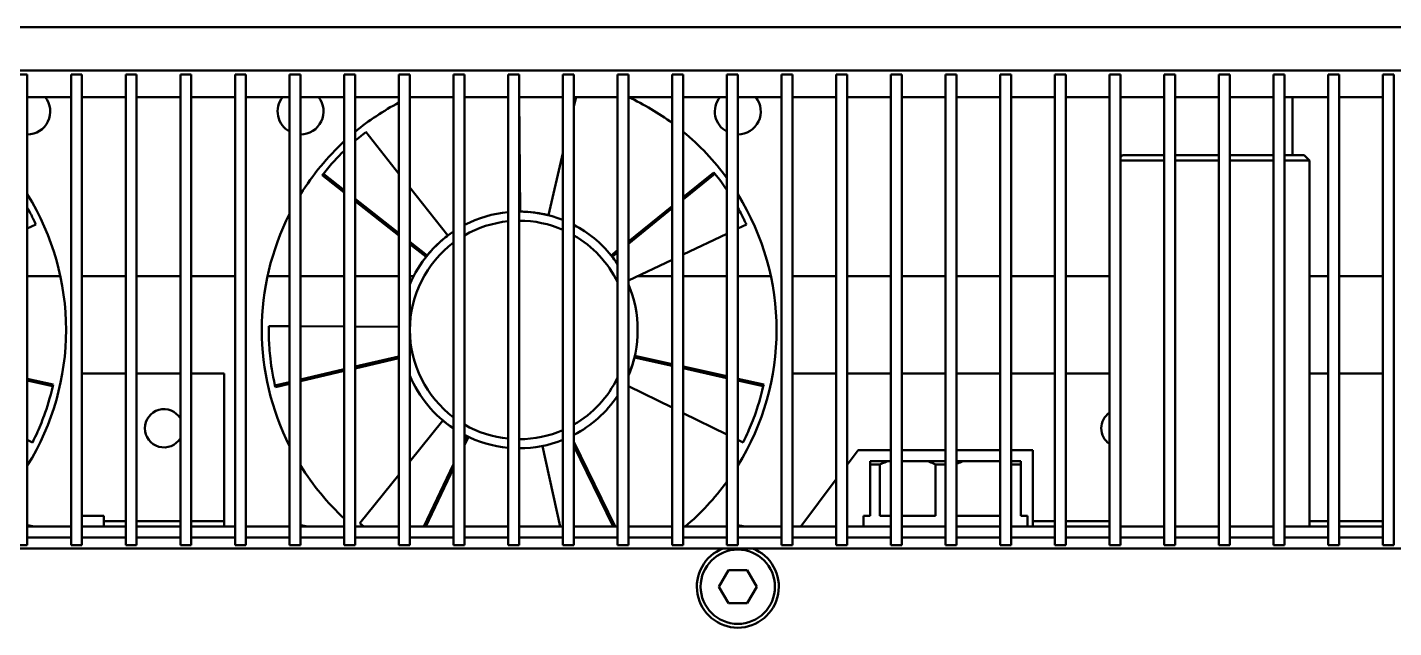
# Model space of a CAD drawing. Header units: millimetres. Extents: x 100 to 5488, y 100 to 4218.
# Drawn here: x 4178 to 4303, y 2043.9 to 2098.9 of the extents above; entities that cross this region are included whole.
import ezdxf

# ---------------------------------------------------------------- set-up
doc = ezdxf.new("R2010")
doc.units = ezdxf.units.MM
doc.header["$LTSCALE"] = 20
doc.layers.add('Visible (ANSI)', color=7, linetype='Continuous', lineweight=50)

msp = doc.modelspace()

# ---------------------------------------------------------------- linework, layer by layer
at = {"layer": 'Visible (ANSI)'}
for p, q in [((3932.002, 2098.881), (4884.002, 2098.881)), ((4883.702, 2094.931), (3932.302, 2094.931)), ((4178.002, 2094.562), (4177.002, 2094.562)), ((4178.002, 2094.562), (4178.002, 2094.556)), ((4178.002, 2094.556), (4178.002, 2088.969)), ((4182.002, 2094.556), (4182.002, 2094.562)), ((4183.002, 2094.562), (4182.002, 2094.562)), ((4182.002, 2088.969), (4182.002, 2094.556)), ((4183.002, 2094.562), (4183.002, 2094.556)), ((4183.002, 2094.556), (4183.002, 2088.969)), ((4187.002, 2094.556), (4187.002, 2094.562)), ((4188.002, 2094.562), (4187.002, 2094.562)), ((4187.002, 2088.969), (4187.002, 2094.556)), ((4188.002, 2094.562), (4188.002, 2094.556)), ((4188.002, 2094.556), (4188.002, 2088.969)), ((4192.002, 2094.556), (4192.002, 2094.562)), ((4193.002, 2094.562), (4192.002, 2094.562)), ((4192.002, 2088.969), (4192.002, 2094.556)), ((4193.002, 2094.562), (4193.002, 2094.556)), ((4193.002, 2094.556), (4193.002, 2088.969)), ((4197.002, 2094.556), (4197.002, 2094.562)), ((4198.002, 2094.562), (4197.002, 2094.562)), ((4197.002, 2088.969), (4197.002, 2094.556)), ((4198.002, 2094.562), (4198.002, 2094.556)), ((4198.002, 2094.556), (4198.002, 2088.969)), ((4202.002, 2094.556), (4202.002, 2094.562)), ((4203.002, 2094.562), (4202.002, 2094.562)), ((4202.002, 2088.969), (4202.002, 2094.556)), ((4203.002, 2094.562), (4203.002, 2094.556)), ((4203.002, 2094.556), (4203.002, 2088.969)), ((4207.002, 2094.556), (4207.002, 2094.562)), ((4208.002, 2094.562), (4207.002, 2094.562)), ((4207.002, 2088.969), (4207.002, 2094.556)), ((4208.002, 2094.562), (4208.002, 2094.556)), ((4208.002, 2094.556), (4208.002, 2088.969)), ((4212.002, 2094.556), (4212.002, 2094.562)), ((4213.002, 2094.562), (4212.002, 2094.562)), ((4212.002, 2088.969), (4212.002, 2094.556)), ((4213.002, 2094.562), (4213.002, 2094.556)), ((4213.002, 2094.556), (4213.002, 2088.969)), ((4217.002, 2094.556), (4217.002, 2094.562)), ((4218.002, 2094.562), (4217.002, 2094.562)), ((4217.002, 2088.969), (4217.002, 2094.556)), ((4218.002, 2094.562), (4218.002, 2094.556)), ((4218.002, 2094.556), (4218.002, 2088.969)), ((4222.002, 2094.556), (4222.002, 2094.562)), ((4223.002, 2094.562), (4222.002, 2094.562)), ((4222.002, 2088.969), (4222.002, 2094.556)), ((4223.002, 2094.562), (4223.002, 2094.556)), ((4223.002, 2094.556), (4223.002, 2088.969)), ((4227.002, 2094.556), (4227.002, 2094.562)), ((4228.002, 2094.562), (4227.002, 2094.562)), ((4227.002, 2088.969), (4227.002, 2094.556)), ((4228.002, 2094.562), (4228.002, 2094.556)), ((4228.002, 2094.556), (4228.002, 2088.969)), ((4232.002, 2094.556), (4232.002, 2094.562)), ((4233.002, 2094.562), (4232.002, 2094.562)), ((4232.002, 2088.969), (4232.002, 2094.556)), ((4233.002, 2094.562), (4233.002, 2094.556)), ((4233.002, 2094.556), (4233.002, 2088.969)), ((4237.002, 2094.556), (4237.002, 2094.562)), ((4238.002, 2094.562), (4237.002, 2094.562)), ((4237.002, 2088.969), (4237.002, 2094.556)), ((4238.002, 2094.562), (4238.002, 2094.556)), ((4238.002, 2094.556), (4238.002, 2088.969)), ((4242.002, 2094.556), (4242.002, 2094.562)), ((4243.002, 2094.562), (4242.002, 2094.562)), ((4242.002, 2088.969), (4242.002, 2094.556)), ((4243.002, 2094.562), (4243.002, 2094.556)), ((4243.002, 2094.556), (4243.002, 2088.969)), ((4247.002, 2094.556), (4247.002, 2094.562)), ((4248.002, 2094.562), (4247.002, 2094.562)), ((4247.002, 2088.969), (4247.002, 2094.556)), ((4248.002, 2094.562), (4248.002, 2094.556)), ((4248.002, 2094.556), (4248.002, 2088.969)), ((4252.002, 2094.556), (4252.002, 2094.562)), ((4253.002, 2094.562), (4252.002, 2094.562)), ((4252.002, 2088.969), (4252.002, 2094.556)), ((4253.002, 2094.562), (4253.002, 2094.556)), ((4253.002, 2094.556), (4253.002, 2088.969)), ((4257.002, 2094.556), (4257.002, 2094.562)), ((4258.002, 2094.562), (4257.002, 2094.562)), ((4257.002, 2088.969), (4257.002, 2094.556)), ((4258.002, 2094.562), (4258.002, 2094.556)), ((4258.002, 2094.556), (4258.002, 2088.969)), ((4262.002, 2094.556), (4262.002, 2094.562)), ((4263.002, 2094.562), (4262.002, 2094.562)), ((4262.002, 2088.969), (4262.002, 2094.556)), ((4263.002, 2094.562), (4263.002, 2094.556)), ((4263.002, 2094.556), (4263.002, 2088.969)), ((4267.002, 2094.556), (4267.002, 2094.562)), ((4268.002, 2094.562), (4267.002, 2094.562)), ((4267.002, 2088.969), (4267.002, 2094.556)), ((4268.002, 2094.562), (4268.002, 2094.556)), ((4268.002, 2094.556), (4268.002, 2088.969)), ((4272.002, 2094.556), (4272.002, 2094.562)), ((4273.002, 2094.562), (4272.002, 2094.562)), ((4272.002, 2088.969), (4272.002, 2094.556)), ((4273.002, 2094.562), (4273.002, 2094.556)), ((4273.002, 2094.556), (4273.002, 2088.969)), ((4277.002, 2094.556), (4277.002, 2094.562)), ((4278.002, 2094.562), (4277.002, 2094.562)), ((4277.002, 2088.969), (4277.002, 2094.556)), ((4278.002, 2094.562), (4278.002, 2094.556)), ((4278.002, 2094.556), (4278.002, 2088.969)), ((4282.002, 2094.556), (4282.002, 2094.562)), ((4283.002, 2094.562), (4282.002, 2094.562)), ((4282.002, 2088.969), (4282.002, 2094.556)), ((4283.002, 2094.562), (4283.002, 2094.556)), ((4283.002, 2094.556), (4283.002, 2088.969)), ((4287.002, 2094.556), (4287.002, 2094.562)), ((4288.002, 2094.562), (4287.002, 2094.562)), ((4287.002, 2088.969), (4287.002, 2094.556)), ((4288.002, 2094.562), (4288.002, 2094.556)), ((4288.002, 2094.556), (4288.002, 2088.969)), ((4292.002, 2094.556), (4292.002, 2094.562)), ((4293.002, 2094.562), (4292.002, 2094.562)), ((4292.002, 2088.969), (4292.002, 2094.556)), ((4293.002, 2094.562), (4293.002, 2094.556)), ((4293.002, 2094.556), (4293.002, 2088.969)), ((4297.002, 2094.556), (4297.002, 2094.562)), ((4298.002, 2094.562), (4297.002, 2094.562)), ((4297.002, 2088.969), (4297.002, 2094.556)), ((4298.002, 2094.562), (4298.002, 2094.556)), ((4298.002, 2094.556), (4298.002, 2088.969)), ((4302.002, 2094.556), (4302.002, 2094.562)), ((4303.002, 2094.562), (4302.002, 2094.562)), ((4302.002, 2088.969), (4302.002, 2094.556)), ((4303.002, 2094.562), (4303.002, 2094.556)), ((4303.002, 2094.556), (4303.002, 2088.969)), ((4178.002, 2092.486), (4182.002, 2092.486)), ((4183.002, 2092.486), (4187.002, 2092.486)), ((4188.002, 2092.486), (4192.002, 2092.486)), ((4193.002, 2092.486), (4197.002, 2092.486)), ((4198.002, 2092.486), (4202.002, 2092.486)), ((4203.002, 2092.486), (4207.002, 2092.486)), ((4208.002, 2092.486), (4212.002, 2092.486)), ((4213.002, 2092.486), (4217.002, 2092.486)), ((4218.002, 2092.486), (4222.002, 2092.486)), ((4223.002, 2092.486), (4227.002, 2092.486)), ((4223.083, 2082.015), (4223.008, 2092.486)), ((4228.199, 2092.486), (4228.002, 2091.646)), ((4228.002, 2092.486), (4232.002, 2092.486)), ((4233.002, 2092.486), (4237.002, 2092.486)), ((4238.002, 2092.486), (4242.002, 2092.486)), ((4243.002, 2092.486), (4247.002, 2092.486)), ((4248.002, 2092.486), (4252.002, 2092.486)), ((4253.002, 2092.486), (4257.002, 2092.486)), ((4258.002, 2092.486), (4262.002, 2092.486)), ((4263.002, 2092.486), (4267.002, 2092.486)), ((4268.002, 2092.486), (4272.002, 2092.486)), ((4273.002, 2092.486), (4277.002, 2092.486)), ((4278.002, 2092.486), (4282.002, 2092.486)), ((4283.002, 2092.486), (4287.002, 2092.486)), ((4288.002, 2092.486), (4292.002, 2092.486)), ((4293.002, 2092.486), (4297.002, 2092.486)), ((4293.752, 2092.486), (4293.752, 2087.181)), ((4298.002, 2092.486), (4302.002, 2092.486)), ((4178.002, 2051.716), (4178.002, 2088.969)), ((4182.002, 2088.969), (4182.002, 2051.716)), ((4183.002, 2051.716), (4183.002, 2088.969)), ((4187.002, 2088.969), (4187.002, 2051.716)), ((4188.002, 2051.716), (4188.002, 2088.969)), ((4192.002, 2088.969), (4192.002, 2051.716)), ((4193.002, 2051.716), (4193.002, 2088.969)), ((4197.002, 2088.969), (4197.002, 2051.716)), ((4198.002, 2051.716), (4198.002, 2088.969)), ((4202.002, 2088.969), (4202.002, 2051.716)), ((4203.002, 2051.716), (4203.002, 2088.969)), ((4207.002, 2088.969), (4207.002, 2051.716)), ((4208.002, 2051.716), (4208.002, 2088.969)), ((4208.748, 2089.126), (4208.757, 2089.133)), ((4208.749, 2089.126), (4208.757, 2089.133)), ((4208.982, 2089.31), (4212.002, 2085.477)), ((4212.002, 2088.969), (4212.002, 2051.716)), ((4213.002, 2051.716), (4213.002, 2088.969)), ((4217.002, 2088.969), (4217.002, 2051.716)), ((4218.002, 2051.716), (4218.002, 2088.969)), ((4222.002, 2088.969), (4222.002, 2051.716)), ((4223.002, 2051.716), (4223.002, 2088.969)), ((4227.002, 2088.969), (4227.002, 2051.716)), ((4228.002, 2051.716), (4228.002, 2088.969)), ((4232.002, 2088.969), (4232.002, 2051.716)), ((4233.002, 2051.716), (4233.002, 2088.969)), ((4237.002, 2088.969), (4237.002, 2051.716)), ((4238.002, 2051.716), (4238.002, 2088.969)), ((4242.002, 2088.969), (4242.002, 2051.716)), ((4243.002, 2051.716), (4243.002, 2088.969)), ((4247.002, 2088.969), (4247.002, 2051.716)), ((4248.002, 2051.716), (4248.002, 2088.969)), ((4252.002, 2088.969), (4252.002, 2051.716)), ((4253.002, 2051.716), (4253.002, 2088.969)), ((4257.002, 2088.969), (4257.002, 2051.716)), ((4258.002, 2051.716), (4258.002, 2088.969)), ((4262.002, 2088.969), (4262.002, 2051.716)), ((4263.002, 2051.716), (4263.002, 2088.969)), ((4267.002, 2088.969), (4267.002, 2051.716)), ((4268.002, 2051.716), (4268.002, 2088.969)), ((4272.002, 2088.969), (4272.002, 2051.716)), ((4273.002, 2051.716), (4273.002, 2088.969)), ((4277.002, 2088.969), (4277.002, 2051.716)), ((4278.002, 2051.716), (4278.002, 2088.969)), ((4282.002, 2088.969), (4282.002, 2051.716)), ((4283.002, 2051.716), (4283.002, 2088.969)), ((4287.002, 2088.969), (4287.002, 2051.716)), ((4288.002, 2051.716), (4288.002, 2088.969)), ((4292.002, 2088.969), (4292.002, 2051.716)), ((4293.002, 2051.716), (4293.002, 2088.969)), ((4297.002, 2088.969), (4297.002, 2051.716)), ((4298.002, 2051.716), (4298.002, 2088.969)), ((4302.002, 2088.969), (4302.002, 2051.716)), ((4303.002, 2051.716), (4303.002, 2088.969)), ((4227.002, 2087.37), (4225.672, 2081.682)), ((4278.202, 2087.181), (4278.002, 2086.981)), ((4278.002, 2086.681), (4282.002, 2086.681)), ((4278.202, 2087.181), (4282.002, 2087.181)), ((4283.002, 2087.181), (4287.002, 2087.181)), ((4283.002, 2086.681), (4287.002, 2086.681)), ((4288.002, 2087.181), (4292.002, 2087.181)), ((4288.002, 2086.681), (4292.002, 2086.681)), ((4293.002, 2087.181), (4294.802, 2087.181)), ((4293.002, 2086.681), (4295.302, 2086.681)), ((4294.802, 2087.181), (4295.302, 2086.681)), ((4295.302, 2053.181), (4295.302, 2086.681)), ((4205.088, 2085.473), (4204.99, 2085.349)), ((4204.99, 2085.349), (4207.002, 2083.766)), ((4207.002, 2083.968), (4205.088, 2085.473)), ((4240.809, 2085.606), (4238.002, 2083.333)), ((4238.002, 2083.129), (4240.909, 2085.483)), ((4240.909, 2085.483), (4240.809, 2085.606)), ((4213.002, 2084.208), (4216.461, 2079.819)), ((4212.002, 2080.035), (4208.002, 2083.181)), ((4208.002, 2082.98), (4212.002, 2079.833)), ((4237.002, 2082.523), (4233.002, 2079.282)), ((4223.002, 2082.014), (4223.083, 2082.015)), ((4233.002, 2079.078), (4237.002, 2082.319)), ((4178.787, 2080.836), (4178.002, 2080.463)), ((4178.659, 2081.106), (4178.665, 2081.095)), ((4178.66, 2081.104), (4178.665, 2081.095)), ((4243.787, 2080.836), (4243.002, 2080.463)), ((4243.659, 2081.106), (4243.665, 2081.095)), ((4243.66, 2081.104), (4243.665, 2081.095)), ((4214.586, 2078.003), (4213.002, 2079.248)), ((4213.002, 2079.047), (4214.488, 2077.878)), ((4242.002, 2079.987), (4238.002, 2078.085)), ((4214.488, 2077.878), (4214.586, 2078.003)), ((4232.002, 2078.472), (4231.42, 2078)), ((4231.42, 2078), (4231.52, 2077.877)), ((4231.52, 2077.877), (4232.002, 2078.268)), ((4237.002, 2077.609), (4233.002, 2075.706)), ((4178.002, 2076.102), (4181.024, 2076.102)), ((4183.002, 2076.102), (4187.002, 2076.102)), ((4188.002, 2076.102), (4192.002, 2076.102)), ((4193.002, 2076.102), (4197.002, 2076.102)), ((4199.981, 2076.102), (4202.002, 2076.102)), ((4203.002, 2076.102), (4207.002, 2076.102)), ((4208.002, 2076.102), (4212.002, 2076.102)), ((4213.002, 2076.102), (4213.351, 2076.102)), ((4233.834, 2076.102), (4237.002, 2076.102)), ((4238.002, 2076.102), (4242.002, 2076.102)), ((4243.002, 2076.102), (4246.024, 2076.102)), ((4248.002, 2076.102), (4252.002, 2076.102)), ((4253.002, 2076.102), (4257.002, 2076.102)), ((4258.002, 2076.102), (4262.002, 2076.102)), ((4263.002, 2076.102), (4267.002, 2076.102)), ((4268.002, 2076.102), (4272.002, 2076.102)), ((4273.002, 2076.102), (4277.002, 2076.102)), ((4295.302, 2076.102), (4297.002, 2076.102)), ((4298.002, 2076.102), (4302.002, 2076.102)), ((4200.087, 2071.534), (4202.002, 2071.522)), ((4203.002, 2071.516), (4207.002, 2071.49)), ((4208.002, 2071.484), (4212.002, 2071.459)), ((4200.085, 2071.237), (4200.085, 2071.248)), ((4200.085, 2071.236), (4200.085, 2071.247)), ((4212.002, 2068.761), (4208.002, 2067.822)), ((4233.575, 2068.82), (4233.541, 2068.665)), ((4237.002, 2068.054), (4233.575, 2068.82)), ((4207.002, 2067.587), (4203.002, 2066.648)), ((4208.002, 2067.659), (4212.002, 2068.598)), ((4233.541, 2068.665), (4237.002, 2067.892)), ((4242.002, 2066.938), (4238.002, 2067.831)), ((4238.002, 2067.669), (4242.002, 2066.776)), ((4180.368, 2066.186), (4178.002, 2066.715)), ((4178.002, 2066.552), (4180.334, 2066.032)), ((4183.002, 2067.181), (4187.002, 2067.181)), ((4188.002, 2067.181), (4192.002, 2067.181)), ((4193.002, 2067.181), (4196.002, 2067.181)), ((4196.002, 2067.181), (4196.002, 2054.181)), ((4202.002, 2066.413), (4200.656, 2066.097)), ((4200.692, 2065.943), (4202.002, 2066.251)), ((4203.002, 2066.485), (4207.002, 2067.425)), ((4245.368, 2066.186), (4243.002, 2066.715)), ((4243.002, 2066.552), (4245.334, 2066.032)), ((4248.002, 2067.181), (4252.002, 2067.181)), ((4253.002, 2067.181), (4257.002, 2067.181)), ((4258.002, 2067.181), (4262.002, 2067.181)), ((4263.002, 2067.181), (4267.002, 2067.181)), ((4268.002, 2067.181), (4272.002, 2067.181)), ((4273.002, 2067.181), (4277.002, 2067.181)), ((4295.302, 2067.181), (4297.002, 2067.181)), ((4298.002, 2067.181), (4302.002, 2067.181)), ((4180.334, 2066.032), (4180.368, 2066.186)), ((4200.656, 2066.097), (4200.692, 2065.943)), ((4237.002, 2064.071), (4233.002, 2066.036)), ((4245.334, 2066.032), (4245.368, 2066.186)), ((4213.002, 2059.147), (4216.028, 2062.888)), ((4242.002, 2061.615), (4238.002, 2063.58)), ((4218.215, 2061.462), (4218.002, 2061.014)), ((4218.002, 2060.645), (4218.358, 2061.394)), ((4218.358, 2061.394), (4218.215, 2061.462)), ((4178.48, 2060.889), (4178.002, 2061.124)), ((4178.611, 2061.156), (4178.606, 2061.146)), ((4178.612, 2061.157), (4178.607, 2061.146)), ((4226.759, 2053.181), (4225.132, 2060.559)), ((4231.786, 2053.181), (4228.002, 2060.935)), ((4228.002, 2060.574), (4231.61, 2053.181)), ((4243.48, 2060.889), (4243.002, 2061.124)), ((4243.611, 2061.156), (4243.606, 2061.146)), ((4243.612, 2061.157), (4243.607, 2061.146)), ((4254.002, 2060.181), (4253.002, 2058.847)), ((4254.002, 2060.181), (4257.002, 2060.181)), ((4258.002, 2060.181), (4262.002, 2060.181)), ((4263.002, 2060.181), (4267.002, 2060.181)), ((4268.002, 2060.181), (4270.002, 2060.181)), ((4270.002, 2060.181), (4270.002, 2053.681)), ((4217.002, 2058.907), (4214.285, 2053.181)), ((4255.102, 2059.181), (4256.771, 2059.181)), ((4255.102, 2054.181), (4255.102, 2058.881)), ((4255.102, 2058.881), (4256.007, 2058.881)), ((4256.007, 2058.881), (4256.007, 2054.181)), ((4257.002, 2059.181), (4256.771, 2059.181)), ((4260.334, 2059.181), (4258.002, 2059.181)), ((4260.334, 2059.181), (4262.002, 2059.181)), ((4261.098, 2054.181), (4261.098, 2058.881)), ((4261.098, 2058.881), (4262.002, 2058.881)), ((4263.002, 2059.181), (4263.671, 2059.181)), ((4267.002, 2059.181), (4263.671, 2059.181)), ((4268.002, 2059.181), (4268.902, 2059.181)), ((4268.002, 2058.881), (4268.902, 2058.881)), ((4268.902, 2058.881), (4268.902, 2059.181)), ((4268.902, 2058.881), (4268.902, 2054.181)), ((4208.43, 2053.493), (4212.002, 2057.91)), ((4214.46, 2053.181), (4217.002, 2058.538)), ((4252.002, 2057.514), (4248.752, 2053.181)), ((4183.002, 2054.181), (4185.002, 2054.181)), ((4185.002, 2054.181), (4185.002, 2053.681)), ((4196.002, 2054.181), (4196.002, 2053.681)), ((4254.502, 2054.181), (4255.102, 2054.181)), ((4254.502, 2053.181), (4254.502, 2054.181)), ((4256.007, 2054.181), (4257.002, 2054.181)), ((4258.002, 2054.181), (4261.098, 2054.181)), ((4263.002, 2054.181), (4267.002, 2054.181)), ((4268.902, 2054.181), (4269.502, 2054.181)), ((4269.502, 2053.181), (4269.502, 2054.181)), ((4178.002, 2053.181), (4182.002, 2053.181)), ((4183.002, 2053.181), (4187.002, 2053.181)), ((4185.002, 2053.681), (4185.002, 2053.181)), ((4185.002, 2053.681), (4187.002, 2053.681)), ((4188.002, 2053.681), (4192.002, 2053.681)), ((4188.002, 2053.181), (4192.002, 2053.181)), ((4193.002, 2053.681), (4196.002, 2053.681)), ((4193.002, 2053.181), (4197.002, 2053.181)), ((4196.002, 2053.681), (4196.002, 2053.181)), ((4198.002, 2053.181), (4202.002, 2053.181)), ((4203.002, 2053.181), (4207.002, 2053.181)), ((4208.002, 2053.181), (4212.002, 2053.181)), ((4208.661, 2053.305), (4208.652, 2053.312)), ((4208.662, 2053.305), (4208.653, 2053.312)), ((4213.002, 2053.181), (4217.002, 2053.181)), ((4218.002, 2053.181), (4222.002, 2053.181)), ((4223.002, 2053.181), (4227.002, 2053.181)), ((4228.002, 2053.181), (4232.002, 2053.181)), ((4233.002, 2053.181), (4237.002, 2053.181)), ((4238.002, 2053.181), (4242.002, 2053.181)), ((4243.002, 2053.181), (4247.002, 2053.181)), ((4248.002, 2053.181), (4252.002, 2053.181)), ((4253.002, 2053.181), (4257.002, 2053.181)), ((4258.002, 2053.181), (4262.002, 2053.181)), ((4263.002, 2053.181), (4267.002, 2053.181)), ((4268.002, 2053.181), (4272.002, 2053.181)), ((4270.002, 2053.181), (4270.002, 2053.681)), ((4270.002, 2053.681), (4272.002, 2053.681)), ((4273.002, 2053.681), (4277.002, 2053.681)), ((4273.002, 2053.181), (4277.002, 2053.181)), ((4278.002, 2053.181), (4282.002, 2053.181)), ((4283.002, 2053.181), (4287.002, 2053.181)), ((4288.002, 2053.181), (4292.002, 2053.181)), ((4293.002, 2053.181), (4297.002, 2053.181)), ((4295.302, 2053.681), (4297.002, 2053.681)), ((4298.002, 2053.681), (4302.002, 2053.681)), ((4298.002, 2053.181), (4302.002, 2053.181)), ((4178.002, 2051.481), (4177.002, 2051.481)), ((4178.002, 2052.181), (4182.002, 2052.181)), ((4178.002, 2051.716), (4178.002, 2051.481)), ((4182.002, 2051.481), (4182.002, 2051.716)), ((4183.002, 2051.481), (4182.002, 2051.481)), ((4183.002, 2052.181), (4187.002, 2052.181)), ((4183.002, 2051.716), (4183.002, 2051.481)), ((4187.002, 2051.481), (4187.002, 2051.716)), ((4188.002, 2051.481), (4187.002, 2051.481)), ((4188.002, 2052.181), (4192.002, 2052.181)), ((4188.002, 2051.716), (4188.002, 2051.481)), ((4192.002, 2051.481), (4192.002, 2051.716)), ((4193.002, 2051.481), (4192.002, 2051.481)), ((4193.002, 2052.181), (4197.002, 2052.181)), ((4193.002, 2051.716), (4193.002, 2051.481)), ((4197.002, 2051.481), (4197.002, 2051.716)), ((4198.002, 2051.481), (4197.002, 2051.481)), ((4198.002, 2052.181), (4202.002, 2052.181)), ((4198.002, 2051.716), (4198.002, 2051.481)), ((4202.002, 2051.481), (4202.002, 2051.716)), ((4203.002, 2051.481), (4202.002, 2051.481)), ((4203.002, 2052.181), (4207.002, 2052.181)), ((4203.002, 2051.716), (4203.002, 2051.481)), ((4207.002, 2051.481), (4207.002, 2051.716)), ((4208.002, 2051.481), (4207.002, 2051.481)), ((4208.002, 2052.181), (4212.002, 2052.181)), ((4208.002, 2051.716), (4208.002, 2051.481)), ((4212.002, 2051.481), (4212.002, 2051.716)), ((4213.002, 2051.481), (4212.002, 2051.481)), ((4213.002, 2052.181), (4217.002, 2052.181)), ((4213.002, 2051.716), (4213.002, 2051.481)), ((4217.002, 2051.481), (4217.002, 2051.716)), ((4218.002, 2051.481), (4217.002, 2051.481)), ((4218.002, 2052.181), (4222.002, 2052.181)), ((4218.002, 2051.716), (4218.002, 2051.481)), ((4222.002, 2051.481), (4222.002, 2051.716)), ((4223.002, 2051.481), (4222.002, 2051.481)), ((4223.002, 2052.181), (4227.002, 2052.181)), ((4223.002, 2051.716), (4223.002, 2051.481)), ((4227.002, 2051.481), (4227.002, 2051.716)), ((4228.002, 2051.481), (4227.002, 2051.481)), ((4228.002, 2052.181), (4232.002, 2052.181)), ((4228.002, 2051.716), (4228.002, 2051.481)), ((4232.002, 2051.481), (4232.002, 2051.716)), ((4233.002, 2051.481), (4232.002, 2051.481)), ((4233.002, 2052.181), (4237.002, 2052.181)), ((4233.002, 2051.716), (4233.002, 2051.481)), ((4237.002, 2051.481), (4237.002, 2051.716)), ((4238.002, 2051.481), (4237.002, 2051.481)), ((4238.002, 2052.181), (4242.002, 2052.181)), ((4238.002, 2051.716), (4238.002, 2051.481)), ((4242.002, 2051.481), (4242.002, 2051.716)), ((4243.002, 2051.481), (4242.002, 2051.481)), ((4243.002, 2052.181), (4247.002, 2052.181)), ((4243.002, 2051.716), (4243.002, 2051.481)), ((4247.002, 2051.481), (4247.002, 2051.716)), ((4248.002, 2051.481), (4247.002, 2051.481)), ((4248.002, 2052.181), (4252.002, 2052.181)), ((4248.002, 2051.716), (4248.002, 2051.481)), ((4252.002, 2051.481), (4252.002, 2051.716)), ((4253.002, 2051.481), (4252.002, 2051.481)), ((4253.002, 2052.181), (4257.002, 2052.181)), ((4253.002, 2051.716), (4253.002, 2051.481)), ((4257.002, 2051.481), (4257.002, 2051.716)), ((4258.002, 2051.481), (4257.002, 2051.481)), ((4258.002, 2052.181), (4262.002, 2052.181)), ((4258.002, 2051.716), (4258.002, 2051.481)), ((4262.002, 2051.481), (4262.002, 2051.716)), ((4263.002, 2051.481), (4262.002, 2051.481)), ((4263.002, 2052.181), (4267.002, 2052.181)), ((4263.002, 2051.716), (4263.002, 2051.481)), ((4267.002, 2051.481), (4267.002, 2051.716)), ((4268.002, 2051.481), (4267.002, 2051.481)), ((4268.002, 2052.181), (4272.002, 2052.181)), ((4268.002, 2051.716), (4268.002, 2051.481)), ((4272.002, 2051.481), (4272.002, 2051.716)), ((4273.002, 2051.481), (4272.002, 2051.481)), ((4273.002, 2052.181), (4277.002, 2052.181)), ((4273.002, 2051.716), (4273.002, 2051.481)), ((4277.002, 2051.481), (4277.002, 2051.716)), ((4278.002, 2051.481), (4277.002, 2051.481)), ((4278.002, 2052.181), (4282.002, 2052.181)), ((4278.002, 2051.716), (4278.002, 2051.481)), ((4282.002, 2051.481), (4282.002, 2051.716)), ((4283.002, 2051.481), (4282.002, 2051.481)), ((4283.002, 2052.181), (4287.002, 2052.181)), ((4283.002, 2051.716), (4283.002, 2051.481)), ((4287.002, 2051.481), (4287.002, 2051.716)), ((4288.002, 2051.481), (4287.002, 2051.481)), ((4288.002, 2052.181), (4292.002, 2052.181)), ((4288.002, 2051.716), (4288.002, 2051.481)), ((4292.002, 2051.481), (4292.002, 2051.716)), ((4293.002, 2051.481), (4292.002, 2051.481)), ((4293.002, 2052.181), (4297.002, 2052.181)), ((4293.002, 2051.716), (4293.002, 2051.481)), ((4297.002, 2051.481), (4297.002, 2051.716)), ((4298.002, 2051.481), (4297.002, 2051.481)), ((4298.002, 2052.181), (4302.002, 2052.181)), ((4298.002, 2051.716), (4298.002, 2051.481)), ((4302.002, 2051.481), (4302.002, 2051.716)), ((4303.002, 2051.481), (4302.002, 2051.481)), ((4303.002, 2051.716), (4303.002, 2051.481)), ((4241.656, 2051.181), (4079.349, 2051.181)), ((4244.335, 2051.181), (4241.67, 2051.181)), ((4406.656, 2051.181), (4244.349, 2051.181)), ((4242.136, 2049.181), (4241.27, 2047.681)), ((4242.136, 2049.181), (4243.869, 2049.181)), ((4244.735, 2047.681), (4243.869, 2049.181)), ((4241.27, 2047.681), (4242.136, 2046.181)), ((4243.869, 2046.181), (4244.735, 2047.681)), ((4243.869, 2046.181), (4242.136, 2046.181))]:
    msp.add_line(p, q, dxfattribs=at)
msp.add_circle((4243.002, 2047.681), 3.4, dxfattribs=at)
for centre, radius, start, end in [((4178.002, 2091.181), 2.1, 270, 38.43008), ((4203.002, 2091.181), 2.1, 141.56992, 241.56311), ((4203.002, 2091.181), 2.1, 270, 38.43008), ((4223.002, 2071.181), 23.542, 117.85637, 129.58098), ((4223.002, 2071.181), 23.542, 53.50945, 64.82366), ((4243.002, 2091.181), 2.1, 141.56992, 241.56311), ((4243.002, 2091.181), 2.1, 270, 38.43008), ((4223.002, 2071.181), 23.542, 36.18842, 50.41902), ((4223.002, 2071.181), 23.542, 132.81599, 148.16358), ((4158.002, 2071.181), 23.542, 328.16358, 31.83642), ((4223.002, 2071.181), 23.542, 328.16358, 31.83642), ((4223.002, 2071.181), 23.542, 153.13014, 206.86986), ((4223.002, 2071.181), 10.833, 95.29638, 117.48643), ((4223.002, 2071.181), 10.833, 68.33182, 90), ((4223.002, 2071.181), 10.833, 123.63128, 157.38014), ((4223.002, 2071.181), 10, 95.73917, 120), ((4223.002, 2071.181), 10, 66.42182, 90), ((4223.002, 2071.181), 10.833, 39.01182, 62.51357), ((4223.002, 2071.181), 10, 126.8699, 233.1301), ((4223.002, 2071.181), 10, 25.84193, 60), ((4223.002, 2071.181), 10.833, 33.82216, 37.56756), ((4223.002, 2071.181), 10.833, 337.38014, 22.61986), ((4223.002, 2071.181), 10.833, 202.61986, 236.36872), ((4223.002, 2071.181), 10, 300, 334.15807), ((4223.002, 2071.181), 10.833, 297.48643, 326.17784), ((4190.502, 2062.181), 1.75, 31.00272, 328.99728), ((4223.002, 2071.181), 10, 240, 264.26083), ((4278.002, 2062.181), 1.75, 124.8499, 235.1501), ((4223.002, 2071.181), 10.833, 242.51357, 264.70362), ((4223.002, 2071.181), 10, 270, 293.57818), ((4223.002, 2071.181), 10.833, 270, 291.66818), ((4223.002, 2071.181), 23.542, 211.83642, 227.18401), ((4223.002, 2071.181), 23.542, 310.12842, 323.81158), ((4178.002, 2051.181), 2.1, 72.24721, 90), ((4203.002, 2051.181), 2.1, 72.24721, 90), ((4243.002, 2051.181), 2.1, 72.24721, 90), ((4243.002, 2047.681), 3.75, 111.03947, 68.96053), ((4243.002, 2047.681), 3.75, 110.83583, 111.03947), ((4243.002, 2047.681), 3.75, 68.96053, 69.16417)]:
    msp.add_arc(centre, radius, start, end, dxfattribs=at)
for points, knots in [([(4208.003, 2088.507), (4208.113, 2088.603), (4208.219, 2088.693), (4208.64, 2089.044), (4208.801, 2089.168), (4208.948, 2089.283), (4208.982, 2089.31), (4208.982, 2089.31)], [-0.5323172, -0.5323172, -0.5323172, -0.5323172, -0.47794451, -0.47794451, -0.30056726, -0.30056726, -0.16478553, -0.16478553, -0.16478553, -0.16478553]), ([(4205.088, 2085.473), (4205.78, 2086.34), (4206.421, 2087.019), (4206.979, 2087.566), (4206.991, 2087.577), (4207.002, 2087.588)], [-0.94679546, -0.94679546, -0.94679546, -0.94679546, -0.69262529, -0.69262529, -0.68726312, -0.68726312, -0.68726312, -0.68726312]), ([(4178.003, 2082.371), (4178.282, 2081.872), (4178.441, 2081.551), (4178.657, 2081.113), (4178.73, 2080.957), (4178.78, 2080.852), (4178.787, 2080.836), (4178.787, 2080.836)], [-0.73509512, -0.73509512, -0.73509512, -0.73509512, -0.51533377, -0.51533377, -0.28246317, -0.28246317, -0.1835826, -0.1835826, -0.1835826, -0.1835826]), ([(4223.083, 2082.015), (4224.061, 2082.008), (4224.878, 2081.862), (4225.497, 2081.726), (4225.644, 2081.689), (4225.672, 2081.682), (4225.673, 2081.682), (4225.672, 2081.682)], [0.000001, 0.000001, 0.000001, 0.000001, 0.45138784, 0.45138784, 0.63060351, 0.63060351, 0.65159155, 0.65159155, 0.65159155, 0.65159155]), ([(4224.901, 2081.847), (4224.901, 2081.847), (4224.901, 2081.847), (4224.901, 2081.847), (4224.901, 2081.847), (4224.901, 2081.847), (4224.9, 2081.847), (4224.9, 2081.847), (4224.9, 2081.847), (4224.897, 2081.847), (4224.894, 2081.848), (4224.86, 2081.854), (4224.828, 2081.859), (4224.737, 2081.874), (4224.679, 2081.884), (4224.613, 2081.894)], [0, 0, 0, 0, 0.000021658, 0.000021658, 0.000064974, 0.000064974, 0.000151607, 0.000151607, 0.000324872, 0.000324872, 0.002477651, 0.002477651, 0.025444006, 0.025444006, 0.065753445, 0.065753445, 0.065753445, 0.065753445]), ([(4225.465, 2081.731), (4225.465, 2081.731), (4225.465, 2081.731), (4225.488, 2081.725), (4225.425, 2081.742), (4225.225, 2081.784)], [-0.20722124, -0.20722124, -0.20722124, -0.20722124, -0.20592978, -0.20592978, -0.000001, -0.000001, -0.000001, -0.000001]), ([(4225.47, 2081.729), (4225.47, 2081.729), (4225.469, 2081.73), (4225.46, 2081.732), (4225.44, 2081.736), (4225.407, 2081.744), (4225.401, 2081.745), (4225.393, 2081.747), (4225.39, 2081.748), (4225.388, 2081.748), (4225.387, 2081.748), (4225.387, 2081.749), (4225.387, 2081.749), (4225.387, 2081.749)], [0.011185484, 0.011185484, 0.011185484, 0.011185484, 0.020935304, 0.020935304, 0.057571047, 0.057571047, 0.066690136, 0.066690136, 0.070109678, 0.070109678, 0.070750841, 0.070750841, 0.070780896, 0.070780896, 0.070780896, 0.070780896]), ([(4225.672, 2081.682), (4225.648, 2081.688), (4225.623, 2081.694), (4225.588, 2081.702), (4225.575, 2081.705), (4225.554, 2081.71), (4225.544, 2081.712), (4225.527, 2081.716), (4225.52, 2081.718), (4225.502, 2081.722), (4225.492, 2081.724), (4225.476, 2081.728), (4225.469, 2081.73), (4225.46, 2081.732), (4225.457, 2081.732), (4225.454, 2081.733), (4225.454, 2081.733), (4225.454, 2081.733), (4225.454, 2081.733), (4225.453, 2081.733), (4225.453, 2081.733), (4225.453, 2081.733)], [0, 0, 0, 0, 0.007706798, 0.007706798, 0.012223609, 0.012223609, 0.017125714, 0.017125714, 0.0226313, 0.0226313, 0.033575368, 0.033575368, 0.041769648, 0.041769648, 0.044842497, 0.044842497, 0.045130576, 0.045130576, 0.045346635, 0.045346635, 0.045358599, 0.045358599, 0.045358599, 0.045358599]), ([(4243.003, 2082.371), (4243.282, 2081.872), (4243.441, 2081.551), (4243.657, 2081.113), (4243.73, 2080.957), (4243.78, 2080.852), (4243.787, 2080.836), (4243.787, 2080.836)], [-0.73509512, -0.73509512, -0.73509512, -0.73509512, -0.51533377, -0.51533377, -0.28246317, -0.28246317, -0.1835826, -0.1835826, -0.1835826, -0.1835826]), ([(4214.586, 2078.003), (4214.933, 2078.432), (4215.29, 2078.803), (4215.916, 2079.388), (4216.137, 2079.565), (4216.364, 2079.745), (4216.461, 2079.819), (4216.461, 2079.819), (4216.461, 2079.819), (4216.461, 2079.819)], [0.000001, 0.000001, 0.000001, 0.000001, 0.25482891, 0.25482891, 0.50678915, 0.50678915, 0.67512864, 0.67512864, 0.67891933, 0.67891933, 0.67891933, 0.67891933]), ([(4216.461, 2079.819), (4216.441, 2079.803), (4216.421, 2079.788), (4216.393, 2079.765), (4216.383, 2079.757), (4216.365, 2079.743), (4216.358, 2079.737), (4216.344, 2079.727), (4216.339, 2079.722), (4216.324, 2079.711), (4216.316, 2079.704), (4216.303, 2079.694), (4216.297, 2079.69), (4216.29, 2079.684), (4216.288, 2079.682), (4216.285, 2079.68), (4216.285, 2079.68), (4216.285, 2079.68), (4216.285, 2079.68), (4216.285, 2079.68), (4216.285, 2079.68), (4216.285, 2079.68)], [0, 0, 0, 0, 0.007706797, 0.007706797, 0.012223609, 0.012223609, 0.017125714, 0.017125714, 0.022631299, 0.022631299, 0.033575367, 0.033575367, 0.041769647, 0.041769647, 0.044842495, 0.044842495, 0.045130574, 0.045130574, 0.045346633, 0.045346633, 0.045358597, 0.045358597, 0.045358597, 0.045358597]), ([(4216.285, 2079.68), (4216.289, 2079.683), (4216.297, 2079.689), (4216.298, 2079.69), (4216.298, 2079.69), (4216.298, 2079.69)], [0, 0, 0, 0, 0.073079111, 0.073079111, 0.074042246, 0.074042246, 0.074042246, 0.074042246]), ([(4231.59, 2077.786), (4231.562, 2077.822), (4231.535, 2077.857), (4231.478, 2077.928), (4231.449, 2077.964), (4231.42, 2078)], [-0.027260923, -0.027260923, -0.027260923, -0.027260923, -0.013841096, -0.013841096, -0.000001, -0.000001, -0.000001, -0.000001]), ([(4231.52, 2077.877), (4231.532, 2077.862), (4231.543, 2077.847), (4231.567, 2077.817), (4231.578, 2077.802), (4231.59, 2077.786)], [0.000009544, 0.000009544, 0.000009544, 0.000009544, 0.008790095, 0.008790095, 0.017727069, 0.017727069, 0.017727069, 0.017727069]), ([(4200.656, 2066.097), (4200.414, 2067.163), (4200.284, 2068.072), (4200.141, 2069.462), (4200.104, 2070.122), (4200.081, 2071.089), (4200.085, 2071.292), (4200.087, 2071.486), (4200.087, 2071.534), (4200.087, 2071.534)], [-0.87486875, -0.87486875, -0.87486875, -0.87486875, -0.65677022, -0.65677022, -0.47108116, -0.47108116, -0.30449323, -0.30449323, -0.16328022, -0.16328022, -0.16328022, -0.16328022]), ([(4233.541, 2068.665), (4233.413, 2068.128), (4233.251, 2067.639), (4233.062, 2067.156), (4233.032, 2067.08), (4233.003, 2067.01)], [0.000001, 0.000001, 0.000001, 0.000001, 0.25497143, 0.25497143, 0.30686024, 0.30686024, 0.30686024, 0.30686024]), ([(4180.334, 2066.032), (4180.086, 2064.958), (4179.804, 2064.076), (4179.325, 2062.755), (4179.069, 2062.142), (4178.668, 2061.262), (4178.58, 2061.093), (4178.5, 2060.93), (4178.48, 2060.889), (4178.48, 2060.889)], [-0.84200199, -0.84200199, -0.84200199, -0.84200199, -0.63531392, -0.63531392, -0.46010232, -0.46010232, -0.30242327, -0.30242327, -0.16409281, -0.16409281, -0.16409281, -0.16409281]), ([(4245.334, 2066.032), (4245.086, 2064.958), (4244.804, 2064.076), (4244.325, 2062.755), (4244.069, 2062.142), (4243.668, 2061.262), (4243.58, 2061.093), (4243.5, 2060.93), (4243.48, 2060.889), (4243.48, 2060.889)], [-0.84200199, -0.84200199, -0.84200199, -0.84200199, -0.63531392, -0.63531392, -0.46010232, -0.46010232, -0.30242327, -0.30242327, -0.16409281, -0.16409281, -0.16409281, -0.16409281]), ([(4217.002, 2062.159), (4216.975, 2062.177), (4216.948, 2062.195), (4216.569, 2062.452), (4216.348, 2062.629), (4216.121, 2062.81), (4216.028, 2062.888), (4216.028, 2062.888), (4216.028, 2062.888), (4216.028, 2062.888)], [0.2360128, 0.2360128, 0.2360128, 0.2360128, 0.25486098, 0.25486098, 0.50685666, 0.50685666, 0.67513336, 0.67513336, 0.67889837, 0.67889837, 0.67889837, 0.67889837]), ([(4216.028, 2062.888), (4216.048, 2062.872), (4216.068, 2062.856), (4216.096, 2062.834), (4216.106, 2062.826), (4216.123, 2062.812), (4216.131, 2062.805), (4216.144, 2062.795), (4216.15, 2062.79), (4216.164, 2062.778), (4216.172, 2062.772), (4216.185, 2062.762), (4216.19, 2062.757), (4216.198, 2062.751), (4216.2, 2062.749), (4216.202, 2062.748), (4216.203, 2062.747), (4216.203, 2062.747), (4216.203, 2062.747), (4216.203, 2062.747), (4216.203, 2062.747), (4216.203, 2062.747)], [0, 0, 0, 0, 0.007706797, 0.007706797, 0.012223609, 0.012223609, 0.017125714, 0.017125714, 0.022631299, 0.022631299, 0.033575367, 0.033575367, 0.041769647, 0.041769647, 0.044842495, 0.044842495, 0.045130574, 0.045130574, 0.045346633, 0.045346633, 0.045358597, 0.045358597, 0.045358597, 0.045358597]), ([(4216.203, 2062.747), (4216.199, 2062.751), (4216.191, 2062.757), (4216.19, 2062.758), (4216.19, 2062.758), (4216.19, 2062.758)], [0, 0, 0, 0, 0.073079111, 0.073079111, 0.074042245, 0.074042245, 0.074042245, 0.074042245]), ([(4255.102, 2059.181), (4255.102, 2059.151), (4255.102, 2059.12), (4255.102, 2059.088), (4255.102, 2059.056), (4255.102, 2059.023), (4255.102, 2058.988), (4255.102, 2058.953), (4255.102, 2058.918), (4255.102, 2058.881)], [0, 0, 0, 0, 0.3333333, 0.3333333, 0.3333333, 0.6666667, 0.6666667, 0.6666667, 1, 1, 1, 1]), ([(4260.334, 2059.181), (4260.423, 2059.151), (4260.51, 2059.12), (4260.597, 2059.088), (4260.683, 2059.056), (4260.767, 2059.023), (4260.851, 2058.988), (4260.934, 2058.953), (4261.017, 2058.918), (4261.098, 2058.881)], [0, 0, 0, 0, 0.3333333, 0.3333333, 0.3333333, 0.6666667, 0.6666667, 0.6666667, 1, 1, 1, 1]), ([(4263.002, 2058.923), (4263.052, 2058.945), (4263.185, 2059.002), (4263.405, 2059.089), (4263.581, 2059.151), (4263.671, 2059.181)], [0.13101791, 0.13101791, 0.13101791, 0.13101791, 0.33333333, 0.66666667, 1, 1, 1, 1]), ([(4208.817, 2053.18), (4208.665, 2053.3), (4208.58, 2053.37), (4208.464, 2053.465), (4208.43, 2053.493), (4208.43, 2053.493)], [-0.41334226, -0.41334226, -0.41334226, -0.41334226, -0.30104984, -0.30104984, -0.16460842, -0.16460842, -0.16460842, -0.16460842])]:
    msp.add_open_spline(points, degree=3, knots=knots, dxfattribs=at)
for points in [[(4208.757, 2089.133), (4208.757, 2089.133), (4208.757, 2089.133), (4208.757, 2089.133)], [(4240.909, 2085.483), (4241.325, 2084.962), (4241.688, 2084.461), (4242.003, 2083.995)], [(4223.418, 2082.006), (4223.284, 2082.011), (4223.146, 2082.014), (4223.002, 2082.014)], [(4223.419, 2082.006), (4223.581, 2081.999), (4223.736, 2081.989), (4223.884, 2081.977)], [(4225.453, 2081.733), (4225.446, 2081.735), (4225.439, 2081.737), (4225.431, 2081.738)], [(4178.665, 2081.095), (4178.665, 2081.095), (4178.665, 2081.095), (4178.665, 2081.095)], [(4243.665, 2081.095), (4243.665, 2081.095), (4243.665, 2081.095), (4243.665, 2081.095)], [(4215.851, 2079.319), (4215.928, 2079.387), (4215.994, 2079.443), (4216.05, 2079.489)], [(4216.298, 2079.69), (4216.298, 2079.69), (4216.289, 2079.684), (4216.268, 2079.667)], [(4214.488, 2077.878), (4214.697, 2078.144), (4214.909, 2078.388), (4215.114, 2078.606)], [(4200.085, 2071.248), (4200.085, 2071.248), (4200.085, 2071.248), (4200.085, 2071.247)], [(4233.575, 2068.82), (4233.502, 2068.49), (4233.415, 2068.178), (4233.325, 2067.893)], [(4216.19, 2062.757), (4216.19, 2062.757), (4216.198, 2062.751), (4216.219, 2062.734)], [(4216.651, 2062.404), (4216.568, 2062.464), (4216.498, 2062.516), (4216.441, 2062.56)], [(4218.358, 2061.394), (4218.236, 2061.452), (4218.117, 2061.511), (4218.002, 2061.57)], [(4218.215, 2061.462), (4218.143, 2061.497), (4218.072, 2061.533), (4218.002, 2061.569)], [(4178.606, 2061.146), (4178.606, 2061.146), (4178.607, 2061.146), (4178.607, 2061.146)], [(4243.606, 2061.146), (4243.606, 2061.146), (4243.607, 2061.146), (4243.607, 2061.146)], [(4256.007, 2058.881), (4256.087, 2058.917), (4256.251, 2058.988), (4256.505, 2059.089), (4256.681, 2059.151), (4256.771, 2059.181)], [(4208.652, 2053.312), (4208.652, 2053.312), (4208.652, 2053.312), (4208.653, 2053.312)]]:
    msp.add_open_spline(points, degree=3, dxfattribs=at)

doc.saveas('drawing.dxf')
